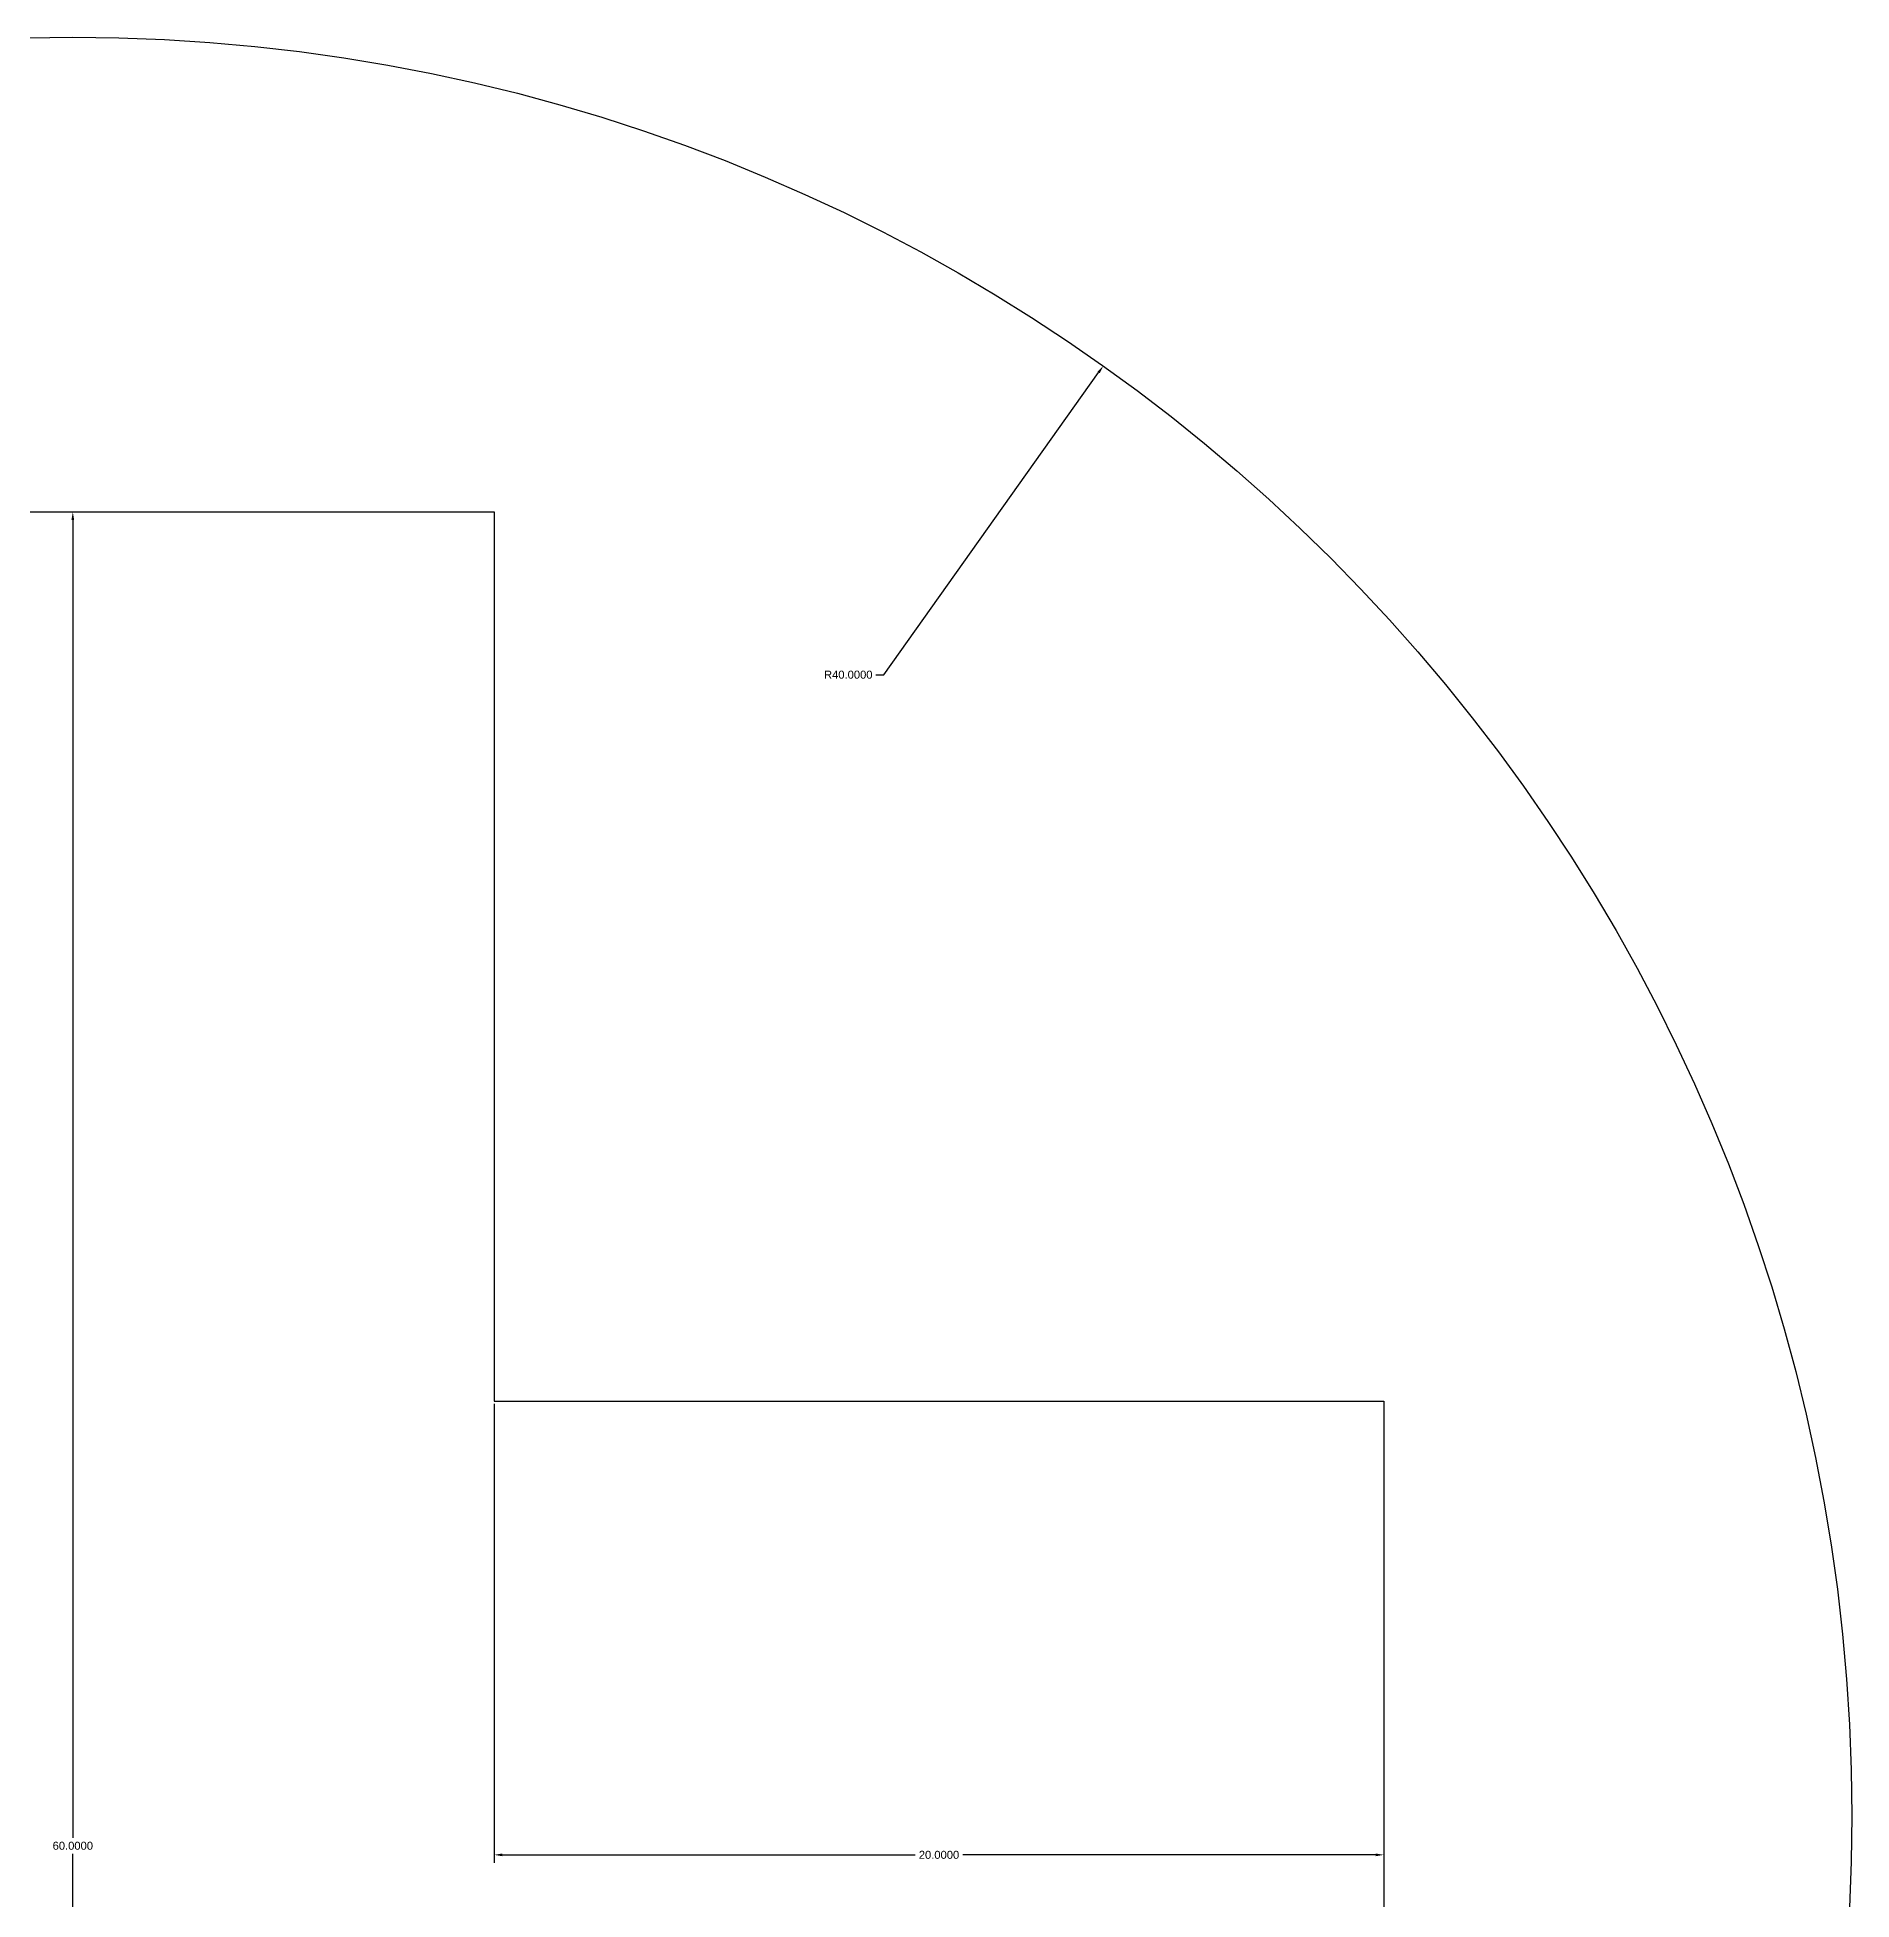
# Model space of a CAD drawing. Header units: inches. Extents: x 7 to 341, y -19 to 98.
# Drawn here: x 227.73 to 268.53, y 50.97 to 92.86 of the extents above; entities that cross this region are included whole.
import ezdxf

# ---------------------------------------------------------------- set-up
doc = ezdxf.new("R2010")
doc.units = ezdxf.units.IN
doc.header["$MEASUREMENT"] = 0
doc.styles.get("Standard").update_dxf_attribs({"font": 'arial.ttf'})
doc.dimstyles.get("Standard").update_dxf_attribs({"dimtxt": 0.18, "dimasz": 0.18, "dimexe": 0.18, "dimexo": 0.0625, "dimgap": 0.09, "dimtad": 0, "dimtih": 1, "dimtoh": 1, "dimdec": 4, "dimzin": 0, "dimdsep": 46, "dimtxsty": 'Standard', "dimcen": 0.09, "dimadec": 0, "dimazin": 0, "dimtfac": 1, "dimtdec": 4, "dimtofl": 0, "dimtmove": 0, "dimatfit": 3, "dimfxl": 1, "dimtolj": 1, "dimtzin": 0, "dimarcsym": 0})

# ---------------------------------------------------------------- blocks, each defined once
blk = doc.blocks.new('*D16')
at = {"color": 0, "lineweight": -2, "transparency": 16777216}
for p, q in [((246.767, 78.519), (251.595, 85.315)), ((246.587, 78.519), (246.767, 78.519))]:
    blk.add_line(p, q, dxfattribs=at)
at = {"color": 0, "transparency": 16777216}
blk.add_solid([(251.571, 85.333), (251.62, 85.298), (251.7, 85.462)], dxfattribs=at)
at = {"layer": 'Defpoints', "color": 0, "transparency": 16777216}
for p in [(251.7, 85.462), (228.531, 52.855)]:
    blk.add_point(p, dxfattribs=at)
at = {"color": 0, "transparency": 16777216, "insert": (245.967, 78.519), "char_height": 0.18, "attachment_point": 5}
blk.add_mtext('\\A1;R40.0000', dxfattribs=at)
blk = doc.blocks.new('*D17')
at = {"color": 0, "lineweight": -2, "transparency": 16777216}
for p, q in [((218.07, 82.182), (228.71, 82.182)), ((228.53, 82.002), (228.53, 52.364)), ((228.53, 22.362), (228.53, 52)), ((218.07, 22.182), (228.71, 22.182))]:
    blk.add_line(p, q, dxfattribs=at)
at = {"color": 0, "transparency": 16777216}
for points in [[(228.5, 82.002), (228.56, 82.002), (228.53, 82.182)], [(228.5, 22.362), (228.56, 22.362), (228.53, 22.182)]]:
    blk.add_solid(points, dxfattribs=at)
at = {"layer": 'Defpoints', "color": 0, "transparency": 16777216}
for p in [(218.007, 82.182), (218.007, 22.182), (228.53, 22.182)]:
    blk.add_point(p, dxfattribs=at)
at = {"color": 0, "transparency": 16777216, "insert": (228.53, 52.182), "char_height": 0.18, "attachment_point": 5}
blk.add_mtext('\\A1;60.0000', dxfattribs=at)
blk = doc.blocks.new('*D21')
at = {"color": 0, "lineweight": -2, "transparency": 16777216}
for p, q in [((238.007, 62.12), (238.007, 51.798)), ((258.007, 62.12), (258.007, 51.798)), ((238.187, 51.978), (247.472, 51.978)), ((257.827, 51.978), (248.542, 51.978))]:
    blk.add_line(p, q, dxfattribs=at)
at = {"color": 0, "transparency": 16777216}
for points in [[(238.187, 52.008), (238.187, 51.948), (238.007, 51.978)], [(257.827, 52.008), (257.827, 51.948), (258.007, 51.978)]]:
    blk.add_solid(points, dxfattribs=at)
at = {"layer": 'Defpoints', "color": 0, "transparency": 16777216}
for p in [(238.007, 62.182), (258.007, 62.182), (258.007, 51.978)]:
    blk.add_point(p, dxfattribs=at)
at = {"color": 0, "transparency": 16777216, "insert": (248.007, 51.978), "char_height": 0.18, "attachment_point": 5}
blk.add_mtext('\\A1;20.0000', dxfattribs=at)

msp = doc.modelspace()

# ---------------------------------------------------------------- linework, layer by layer
for p, q in [((218.00725, 82.18222), (238.00725, 82.18222)), ((238.00725, 82.18222), (238.00725, 62.18222)), ((238.00725, 62.18222), (258.00725, 62.18222)), ((258.00725, 62.18222), (258.00725, 42.18222))]:
    msp.add_line(p, q)
msp.add_circle((228.53072, 52.85522), 40)

# ---------------------------------------------------------------- dimensions: what is measured, and where the dimension line sits
dim = msp.add_radius_dim(center=(228.53072, 52.85522), mpoint=(251.69974, 85.46192), dimstyle='Standard')
dim.commit()
dim.dimension.update_dxf_attribs({"geometry": '*D16', "text_midpoint": (245.96724, 78.51933), "dimtype": 164})
dim = msp.add_linear_dim(base=(228.53032, 22.18222), p1=(218.00725, 82.18222), p2=(218.00725, 22.18222), angle=90, dimstyle='Standard')
dim.commit()
dim.dimension.update_dxf_attribs({"geometry": '*D17', "text_midpoint": (228.53032, 52.18222)})
dim = msp.add_linear_dim(base=(258.00725, 51.97811), p1=(238.00725, 62.18222), p2=(258.00725, 62.18222), dimstyle='Standard')
dim.commit()
dim.dimension.update_dxf_attribs({"geometry": '*D21', "text_midpoint": (248.00725, 51.97811)})

doc.saveas('drawing.dxf')
